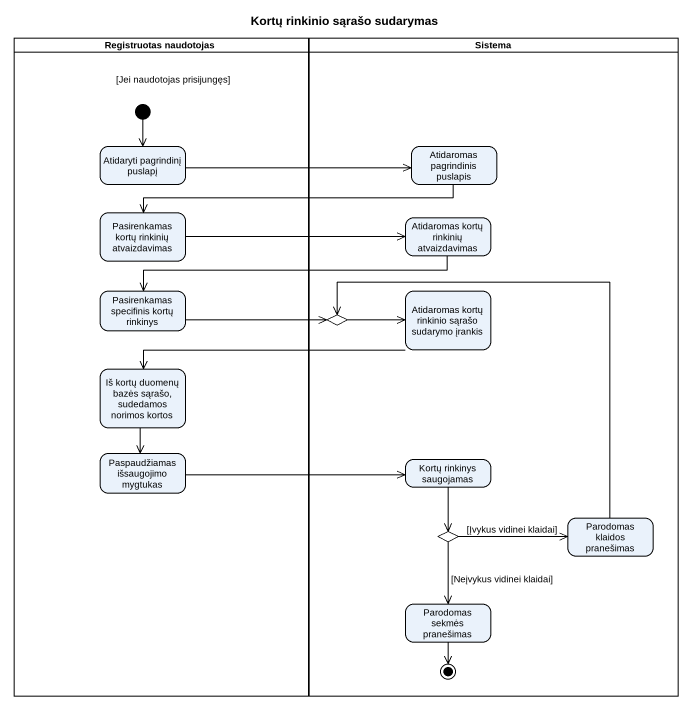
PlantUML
@startuml
title Kortų rinkinio sąrašo sudarymas
hide empty description
state "Registruotas naudotojas" as Registruotas_naudotojas <<partition>> {
  state "[Jei naudotojas prisijungęs]" as Jei_naudotojas_prisijungęs <<start>>
  state "Atidaryti pagrindinį puslapį" as Atidaryti_pagrindinį_puslapį
  state "Pasirenkamas kortų rinkinių atvaizdavimas" as Pasirenkamas_kortų_rinkinių
  state "Pasirenkamas specifinis kortų rinkinys" as Pasirenkamas_specifinis
  state "Iš kortų duomenų bazės sąrašo, sudedamos norimos kortos" as Iš_kortų_duomenų_bazės
  state "Paspaudžiamas išsaugojimo mygtukas" as Paspaudžiamas_išsaugojimo
}
state Sistema <<partition>> {
  state "Atidaromas pagrindinis puslapis" as Atidaromas_pagrindinis
  state "Atidaromas kortų rinkinių atvaizdavimas" as Atidaromas_kortų_rinkinių
  state choice1 <<choice>>
  state "Atidaromas kortų rinkinio sąrašo sudarymo įrankis" as Atidaromas_kortų_rinkinio
  state "Kortų rinkinys saugojamas" as Kortų_rinkinys_saugojamas
  state "Parodomas klaidos pranešimas" as Parodomas_klaidos_pranešimas
  state choice2 <<choice>>
  state "Parodomas sekmės pranešimas" as Parodomas_sekmės_pranešimas
  Parodomas_sekmės_pranešimas --> [*]
}
Jei_naudotojas_prisijungęs --> Atidaryti_pagrindinį_puslapį
Atidaryti_pagrindinį_puslapį -right-> Atidaromas_pagrindinis
Atidaromas_pagrindinis -left-> Pasirenkamas_kortų_rinkinių
Pasirenkamas_kortų_rinkinių -right-> Atidaromas_kortų_rinkinių
Atidaromas_kortų_rinkinių -left-> Pasirenkamas_specifinis
Pasirenkamas_specifinis -right-> choice1
choice1 -right-> Atidaromas_kortų_rinkinio
Atidaromas_kortų_rinkinio -left-> Iš_kortų_duomenų_bazės
Iš_kortų_duomenų_bazės --> Paspaudžiamas_išsaugojimo
Paspaudžiamas_išsaugojimo -right-> Kortų_rinkinys_saugojamas
Kortų_rinkinys_saugojamas --> choice2
Parodomas_klaidos_pranešimas -up-> choice1
choice2 -right-> Parodomas_klaidos_pranešimas : [Įvykus vidinei klaidai]
choice2 --> Parodomas_sekmės_pranešimas : [Neįvykus vidinei klaidai]
@enduml
